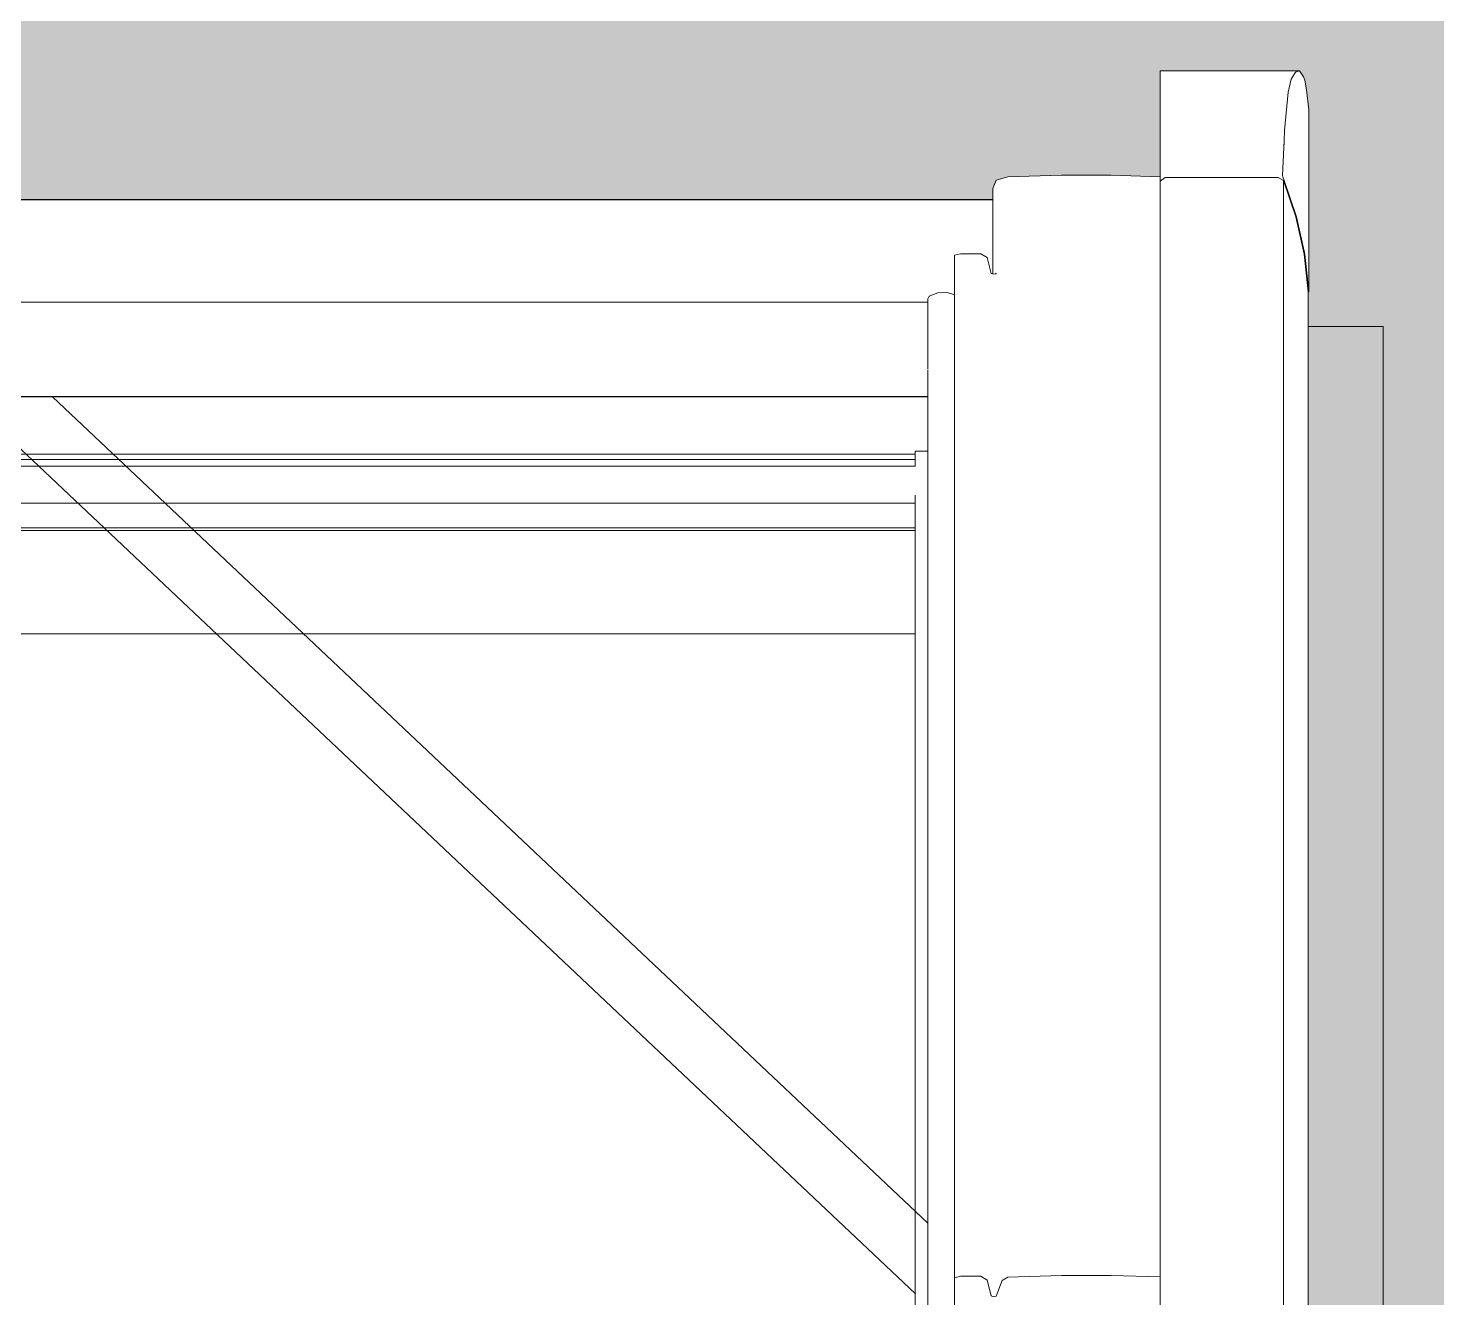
# Model space of a CAD drawing. Header units: metres. Extents: x -208 to 1512, y -277 to 123.
# Drawn here: x 17.5298 to 17.9894, y -2.5162 to -2.1019 of the extents above; entities that cross this region are included whole.
import ezdxf

# ---------------------------------------------------------------- set-up
doc = ezdxf.new("R2010")
doc.units = ezdxf.units.M
doc.header["$MEASUREMENT"] = 0
doc.linetypes.add('Wipeout_Contour', pattern=[1, 0, -1])
doc.layers.add('325 Dachfenster', color=7, linetype='Continuous')
doc.layers.add('330 Dachaufbau', color=7, linetype='Continuous')

# ---------------------------------------------------------------- blocks, each defined once
blk = doc.blocks.new('Dachfläche_22_4', base_point=(12.655, -4.6))
at = {"layer": '330 Dachaufbau', "linetype": 'Continuous', "lineweight": 0, "true_color": 0x000000}
h = blk.add_hatch(color=18, dxfattribs=at)
h.paths.add_polyline_path([(18.84003, -4.5), (18.83988, -4.54333), (18.83969, -4.6), (18.97043, -4.6), (18.98599, 0.07), (17.955, 0.07), (17.955, -0.77152), (16.205, -0.77152), (16.205, 0.07), (15.195, 0.07), (15.195, -0.4), (15.505, -0.4), (15.505, -0.73528), (12.655, -0.73528), (12.655, -4.5)])
h.paths.add_polyline_path([(17.93, -3.79873), (16.23, -3.79873), (16.23, -2.1975), (17.93, -2.1975)], flags=0)
h.paths.add_polyline_path([(14.99185, -2.1975), (14.99185, -3.79873), (13.29185, -3.79873), (13.29185, -2.1975)], flags=0)
at = {"color": 254, "linetype": 'Wipeout_Contour', "lineweight": 0, "ltscale": 68.932781}
blk.add_wipeout([(17.93, -2.22224), (17.93, -2.1975), (16.23, -2.1975), (16.23, -2.22224)], dxfattribs=at).dxf.layer = '330 Dachaufbau'
at = {"color": 254, "linetype": 'Wipeout_Contour', "lineweight": 0, "ltscale": 68.962485}
blk.add_wipeout([(17.93, -2.27528), (17.93, -2.2576), (16.23, -2.2576), (16.23, -2.27528)], dxfattribs=at).dxf.layer = '330 Dachaufbau'
at = {"layer": '330 Dachaufbau', "color": 7, "linetype": 'Continuous', "lineweight": 18, "flags": 128}
for points in [[(17.93, -2.1975), (16.23, -2.1975)], [(16.23, -2.27528), (17.93, -2.27528)]]:
    blk.add_lwpolyline(points, dxfattribs=at)
at = {"color": 254, "linetype": 'Wipeout_Contour', "lineweight": 0, "ltscale": 68.948603}
blk.add_wipeout([(17.93, -2.2576), (17.93, -2.22224), (16.23, -2.22224), (16.23, -2.2576)], dxfattribs=at).dxf.layer = '330 Dachaufbau'
at = {"layer": '330 Dachaufbau', "color": 7, "linetype": 'Continuous', "lineweight": 18, "flags": 128}
blk.add_lwpolyline([(17.93, -3.79873), (17.93, -2.1975)], dxfattribs=at)
blk = doc.blocks.new('VELUX SlopeRoofBundle[16]_4')
at = {"color": 254, "linetype": 'Wipeout_Contour', "lineweight": 0, "ltscale": 72.239485}
blk.add_wipeout([(17.89905, -2.13533), (17.93968, -2.13533), (17.94089, -2.1228), (17.89905, -2.1228)], dxfattribs=at).dxf.layer = '325 Dachfenster'
at = {"color": 254, "linetype": 'Wipeout_Contour', "lineweight": 0, "ltscale": 53.393401}
blk.add_wipeout([(17.84555, -2.1515), (17.84455, -2.15426), (17.84556, -2.15159)], dxfattribs=at).dxf.layer = '325 Dachfenster'
at = {"color": 254, "linetype": 'Wipeout_Contour', "lineweight": 0, "ltscale": 141.33106}
blk.add_wipeout([(17.82335, -2.21235), (17.22035, -2.21235), (17.22035, -2.2132), (17.22045, -2.21347), (17.22045, -2.21425), (17.82325, -2.21425), (17.82325, -2.21347), (17.82335, -2.2132)], dxfattribs=at).dxf.layer = '325 Dachfenster'
at = {"color": 254, "linetype": 'Wipeout_Contour', "lineweight": 0, "ltscale": 70.681555}
blk.add_wipeout([(17.22045, -2.2221), (17.22045, -2.22217), (17.82325, -2.22217), (17.82325, -2.2221)], dxfattribs=at).dxf.layer = '325 Dachfenster'
at = {"color": 254, "linetype": 'Wipeout_Contour', "lineweight": 0, "ltscale": 72.117417}
blk.add_wipeout([(17.83205, -2.50968), (17.83205, -2.69331), (17.83395, -2.69331), (17.83395, -2.50919)], dxfattribs=at).dxf.layer = '325 Dachfenster'
at = {"color": 254, "linetype": 'Wipeout_Contour', "lineweight": 0, "ltscale": 72.163916}
blk.add_wipeout([(17.84395, -2.51562), (17.84395, -2.69331), (17.84475, -2.69331), (17.84475, -2.51591)], dxfattribs=at).dxf.layer = '325 Dachfenster'
at = {"color": 254, "linetype": 'Wipeout_Contour', "lineweight": 0, "ltscale": 70.676414}
blk.add_wipeout([(17.22035, -2.21235), (17.82335, -2.21235), (17.82335, -2.2115), (17.22035, -2.2115)], dxfattribs=at).dxf.layer = '325 Dachfenster'
at = {"color": 254, "linetype": 'Wipeout_Contour', "lineweight": 0, "ltscale": 70.680858}
blk.add_wipeout([(17.22045, -2.21934), (17.22045, -2.2221), (17.82325, -2.2221), (17.82325, -2.21934)], dxfattribs=at).dxf.layer = '325 Dachfenster'
at = {"color": 254, "linetype": 'Wipeout_Contour', "lineweight": 0, "ltscale": 72.167034}
blk.add_wipeout([(17.84475, -2.51591), (17.84475, -2.69331), (17.84555, -2.69331), (17.84555, -2.51569)], dxfattribs=at).dxf.layer = '325 Dachfenster'
at = {"color": 254, "linetype": 'Wipeout_Contour', "lineweight": 0, "ltscale": 70.67497}
blk.add_wipeout([(17.22035, -2.20648), (17.22035, -2.2115), (17.82335, -2.2115), (17.82335, -2.20648)], dxfattribs=at).dxf.layer = '325 Dachfenster'
at = {"color": 254, "linetype": 'Wipeout_Contour', "lineweight": 0, "ltscale": 70.677855}
blk.add_wipeout([(17.22045, -2.21531), (17.82325, -2.21531), (17.82325, -2.21425), (17.22045, -2.21425)], dxfattribs=at).dxf.layer = '325 Dachfenster'
at = {"color": 254, "linetype": 'Wipeout_Contour', "lineweight": 0, "ltscale": 72.162262}
blk.add_wipeout([(17.84265, -2.51046), (17.84265, -2.69331), (17.84395, -2.69331), (17.84395, -2.51562)], dxfattribs=at).dxf.layer = '325 Dachfenster'
at = {"color": 254, "linetype": 'Wipeout_Contour', "lineweight": 0, "ltscale": 70.678279}
blk.add_wipeout([(17.22045, -2.21595), (17.82325, -2.21595), (17.82325, -2.21531), (17.22045, -2.21531)], dxfattribs=at).dxf.layer = '325 Dachfenster'
at = {"color": 254, "linetype": 'Wipeout_Contour', "lineweight": 0, "ltscale": 72.133896}
blk.add_wipeout([(17.83395, -2.50919), (17.83395, -2.69331), (17.84055, -2.69331), (17.84055, -2.50919)], dxfattribs=at).dxf.layer = '325 Dachfenster'
at = {"color": 254, "linetype": 'Wipeout_Contour', "lineweight": 0, "ltscale": 72.174952}
blk.add_wipeout([(17.84555, -2.51569), (17.84555, -2.69331), (17.84755, -2.69331), (17.84755, -2.51053)], dxfattribs=at).dxf.layer = '325 Dachfenster'
at = {"color": 254, "linetype": 'Wipeout_Contour', "lineweight": 0, "ltscale": 70.679485}
blk.add_wipeout([(17.22045, -2.21934), (17.82325, -2.21934), (17.82325, -2.21666), (17.22045, -2.21666)], dxfattribs=at).dxf.layer = '325 Dachfenster'
at = {"color": 254, "linetype": 'Wipeout_Contour', "lineweight": 0, "ltscale": 72.152078}
blk.add_wipeout([(17.84055, -2.50919), (17.84055, -2.69331), (17.84265, -2.69331), (17.84265, -2.51046)], dxfattribs=at).dxf.layer = '325 Dachfenster'
at = {"color": 254, "linetype": 'Wipeout_Contour', "lineweight": 0, "ltscale": 72.179047}
blk.add_wipeout([(17.84755, -2.51053), (17.84755, -2.69331), (17.84935, -2.69331), (17.84935, -2.50947)], dxfattribs=at).dxf.layer = '325 Dachfenster'
at = {"color": 254, "linetype": 'Wipeout_Contour', "lineweight": 0, "ltscale": 72.026353}
blk.add_wipeout([(17.84475, -2.18222), (17.84395, -2.18194), (17.84395, -2.51562), (17.84475, -2.51591)], dxfattribs=at).dxf.layer = '325 Dachfenster'
at = {"color": 254, "linetype": 'Wipeout_Contour', "lineweight": 0, "ltscale": 70.678619}
blk.add_wipeout([(17.22045, -2.21666), (17.82325, -2.21666), (17.82325, -2.21595), (17.22045, -2.21595)], dxfattribs=at).dxf.layer = '325 Dachfenster'
at = {"color": 254, "linetype": 'Wipeout_Contour', "lineweight": 0, "ltscale": 72.217022}
blk.add_wipeout([(17.84935, -2.50947), (17.84935, -2.69331), (17.86695, -2.69331), (17.86695, -2.50891)], dxfattribs=at).dxf.layer = '325 Dachfenster'
at = {"color": 254, "linetype": 'Wipeout_Contour', "lineweight": 0, "ltscale": 107.132048}
blk.add_wipeout([(17.84475, -2.18222), (17.84475, -2.51591), (17.84555, -2.51569), (17.84555, -2.18197), (17.84545, -2.182), (17.84545, -2.18204)], dxfattribs=at).dxf.layer = '325 Dachfenster'
at = {"color": 254, "linetype": 'Wipeout_Contour', "lineweight": 0, "ltscale": 72.283451}
blk.add_wipeout([(17.86695, -2.50891), (17.86695, -2.69331), (17.88315, -2.69331), (17.88315, -2.50891)], dxfattribs=at).dxf.layer = '325 Dachfenster'
at = {"color": 254, "linetype": 'Wipeout_Contour', "lineweight": 0, "ltscale": 72.020096}
blk.add_wipeout([(17.84395, -2.18194), (17.84265, -2.17678), (17.84265, -2.51046), (17.84395, -2.51562)], dxfattribs=at).dxf.layer = '325 Dachfenster'
at = {"color": 254, "linetype": 'Wipeout_Contour', "lineweight": 0, "ltscale": 107.654231}
blk.add_wipeout([(17.88315, -2.69331), (17.89905, -2.69331), (17.89905, -2.67954), (17.89905, -2.63963), (17.89905, -2.50942), (17.88315, -2.50891)], dxfattribs=at).dxf.layer = '325 Dachfenster'
at = {"color": 254, "linetype": 'Wipeout_Contour', "lineweight": 0, "ltscale": 71.994851}
blk.add_wipeout([(17.83395, -2.1755), (17.83395, -2.50919), (17.84055, -2.50919), (17.84055, -2.1755)], dxfattribs=at).dxf.layer = '325 Dachfenster'
at = {"color": 254, "linetype": 'Wipeout_Contour', "lineweight": 0, "ltscale": 72.032797}
blk.add_wipeout([(17.84755, -2.17681), (17.84555, -2.18197), (17.84555, -2.51569), (17.84755, -2.51053)], dxfattribs=at).dxf.layer = '325 Dachfenster'
at = {"color": 254, "linetype": 'Wipeout_Contour', "lineweight": 0, "ltscale": 72.20829}
blk.add_wipeout([(17.88315, -2.50891), (17.89905, -2.50942), (17.89905, -2.1757), (17.88315, -2.17519)], dxfattribs=at).dxf.layer = '325 Dachfenster'
at = {"layer": '325 Dachfenster', "linetype": 'Continuous', "lineweight": 0, "flags": 128}
for points in [[(17.84395, -2.51562), (17.84475, -2.51591)], [(17.84475, -2.51591), (17.84555, -2.51569)]]:
    blk.add_lwpolyline(points, dxfattribs=at)
at = {"color": 254, "linetype": 'Wipeout_Contour', "lineweight": 0, "ltscale": 71.978011}
blk.add_wipeout([(17.83205, -2.176), (17.83205, -2.50968), (17.83395, -2.50919), (17.83395, -2.1755)], dxfattribs=at).dxf.layer = '325 Dachfenster'
at = {"color": 254, "linetype": 'Wipeout_Contour', "lineweight": 0, "ltscale": 72.012226}
blk.add_wipeout([(17.84055, -2.1755), (17.84055, -2.50919), (17.84265, -2.51046), (17.84265, -2.17678)], dxfattribs=at).dxf.layer = '325 Dachfenster'
at = {"color": 254, "linetype": 'Wipeout_Contour', "lineweight": 0, "ltscale": 72.077666}
blk.add_wipeout([(17.84935, -2.17575), (17.84935, -2.50947), (17.86695, -2.50891), (17.86695, -2.17519)], dxfattribs=at).dxf.layer = '325 Dachfenster'
at = {"layer": '325 Dachfenster', "linetype": 'Continuous', "lineweight": 0, "flags": 128}
for points in [[(17.84055, -2.50919), (17.84265, -2.51046)], [(17.84265, -2.51046), (17.84395, -2.51562)]]:
    blk.add_lwpolyline(points, dxfattribs=at)
at = {"color": 254, "linetype": 'Wipeout_Contour', "lineweight": 0, "ltscale": 72.039434}
blk.add_wipeout([(17.84755, -2.17681), (17.84755, -2.51053), (17.84935, -2.50947), (17.84935, -2.17575)], dxfattribs=at).dxf.layer = '325 Dachfenster'
at = {"color": 254, "linetype": 'Wipeout_Contour', "lineweight": 0, "ltscale": 72.144608}
blk.add_wipeout([(17.86695, -2.17519), (17.86695, -2.50891), (17.88315, -2.50891), (17.88315, -2.17519)], dxfattribs=at).dxf.layer = '325 Dachfenster'
at = {"color": 254, "linetype": 'Wipeout_Contour', "lineweight": 0, "ltscale": 247.454942}
blk.add_wipeout([(17.21165, -2.18441), (17.21165, -2.18898), (17.21405, -2.18816), (17.21715, -2.18823), (17.21995, -2.18936), (17.22045, -2.19021), (17.22045, -2.19134), (17.82325, -2.19134), (17.82325, -2.19021), (17.82375, -2.18936), (17.82655, -2.18823), (17.82965, -2.18816), (17.83205, -2.18898), (17.83205, -2.18441)], dxfattribs=at).dxf.layer = '325 Dachfenster'
at = {"layer": '325 Dachfenster', "linetype": 'Continuous', "lineweight": 0, "flags": 128}
for points in [[(17.84555, -2.51569), (17.84755, -2.51053)], [(17.84755, -2.51053), (17.84935, -2.50947)]]:
    blk.add_lwpolyline(points, dxfattribs=at)
at = {"color": 254, "linetype": 'Wipeout_Contour', "lineweight": 0, "ltscale": 125.725609}
blk.add_wipeout([(17.84455, -2.18215), (17.84475, -2.18222), (17.84545, -2.18204), (17.84545, -2.182), (17.84553, -2.18198), (17.84555, -2.1819), (17.84455, -2.15426)], dxfattribs=at).dxf.layer = '325 Dachfenster'
at = {"color": 254, "linetype": 'Wipeout_Contour', "lineweight": 0, "ltscale": 70.668939}
blk.add_wipeout([(17.22035, -2.20216), (17.82335, -2.20216), (17.82335, -2.19156), (17.22035, -2.19156)], dxfattribs=at).dxf.layer = '325 Dachfenster'
at = {"color": 254, "linetype": 'Wipeout_Contour', "lineweight": 0, "ltscale": 72.027312}
blk.add_wipeout([(17.83205, -2.18898), (17.82965, -2.18816), (17.82965, -2.69331), (17.83205, -2.69331)], dxfattribs=at).dxf.layer = '325 Dachfenster'
at = {"layer": '325 Dachfenster', "linetype": 'Continuous', "lineweight": 0, "flags": 128}
blk.add_lwpolyline([(17.83205, -2.50968), (17.83395, -2.50919), (17.84055, -2.50919)], dxfattribs=at)
at = {"color": 254, "linetype": 'Wipeout_Contour', "lineweight": 0, "ltscale": 72.250172}
blk.add_wipeout([(17.84556, -2.15159), (17.84455, -2.15426), (17.84555, -2.1819), (17.84755, -2.17681)], dxfattribs=at).dxf.layer = '325 Dachfenster'
at = {"color": 254, "linetype": 'Wipeout_Contour', "lineweight": 0, "ltscale": 70.666164}
blk.add_wipeout([(17.22035, -2.19156), (17.82335, -2.19156), (17.82335, -2.19134), (17.22035, -2.19134)], dxfattribs=at).dxf.layer = '325 Dachfenster'
at = {"color": 254, "linetype": 'Wipeout_Contour', "lineweight": 0, "ltscale": 70.672624}
blk.add_wipeout([(17.22035, -2.20648), (17.82335, -2.20648), (17.82335, -2.20216), (17.22035, -2.20216)], dxfattribs=at).dxf.layer = '325 Dachfenster'
at = {"color": 254, "linetype": 'Wipeout_Contour', "lineweight": 0, "ltscale": 53.404366}
blk.add_wipeout([(17.84555, -2.1515), (17.84935, -2.17575), (17.84935, -2.15044)], dxfattribs=at).dxf.layer = '325 Dachfenster'
at = {"color": 254, "linetype": 'Wipeout_Contour', "lineweight": 0, "ltscale": 145.219972}
blk.add_wipeout([(17.82325, -2.21347), (17.82325, -2.69331), (17.82375, -2.69331), (17.82375, -2.18936), (17.82325, -2.19021), (17.82325, -2.19134), (17.82335, -2.19134), (17.82335, -2.2132)], dxfattribs=at).dxf.layer = '325 Dachfenster'
at = {"color": 254, "linetype": 'Wipeout_Contour', "lineweight": 0, "ltscale": 53.987663}
blk.add_wipeout([(17.84555, -2.1515), (17.84755, -2.17681), (17.84935, -2.17575)], dxfattribs=at).dxf.layer = '325 Dachfenster'
at = {"color": 254, "linetype": 'Wipeout_Contour', "lineweight": 0, "ltscale": 72.004846}
blk.add_wipeout([(17.82375, -2.69331), (17.82655, -2.69331), (17.82655, -2.18823), (17.82375, -2.18936)], dxfattribs=at).dxf.layer = '325 Dachfenster'
at = {"layer": '325 Dachfenster', "linetype": 'Continuous', "lineweight": 0, "flags": 128}
for points in [[(17.84455, -2.15426), (17.84555, -2.1515)], [(17.22035, -2.19134), (17.82335, -2.19134)], [(17.82325, -2.19021), (17.82375, -2.18936)], [(17.82325, -2.19021), (17.82325, -2.19134)], [(17.82335, -2.19156), (17.82335, -2.19134)], [(17.82335, -2.2132), (17.82335, -2.21235), (17.82335, -2.2115), (17.82335, -2.20648), (17.82335, -2.20216), (17.82335, -2.19156)]]:
    blk.add_lwpolyline(points, dxfattribs=at)
at = {"color": 254, "linetype": 'Wipeout_Contour', "lineweight": 0, "ltscale": 71.98138}
blk.add_wipeout([(17.86695, -2.14987), (17.84935, -2.15044), (17.84935, -2.17575), (17.86695, -2.17519)], dxfattribs=at).dxf.layer = '325 Dachfenster'
at = {"color": 254, "linetype": 'Wipeout_Contour', "lineweight": 0, "ltscale": 70.652912}
blk.add_wipeout([(17.19915, -2.1579), (17.19915, -2.16985), (17.84455, -2.16985), (17.84455, -2.1579)], dxfattribs=at).dxf.layer = '325 Dachfenster'
at = {"color": 254, "linetype": 'Wipeout_Contour', "lineweight": 0, "ltscale": 72.016174}
blk.add_wipeout([(17.82655, -2.18823), (17.82655, -2.69331), (17.82965, -2.69331), (17.82965, -2.18816)], dxfattribs=at).dxf.layer = '325 Dachfenster'
at = {"color": 254, "linetype": 'Wipeout_Contour', "lineweight": 0, "ltscale": 141.683538}
blk.add_wipeout([(17.22045, -2.49183), (17.22045, -2.51658), (17.40759, -2.69331), (17.63611, -2.69331), (17.82325, -2.51658), (17.82325, -2.49183), (17.53773, -2.22217), (17.50598, -2.22217)], dxfattribs=at).dxf.layer = '325 Dachfenster'
at = {"layer": '325 Dachfenster', "linetype": 'Continuous', "lineweight": 0, "flags": 128}
for points in [[(17.82375, -2.18936), (17.82655, -2.18823)], [(17.82655, -2.18823), (17.82965, -2.18816)], [(17.82965, -2.18816), (17.83205, -2.18898)]]:
    blk.add_lwpolyline(points, dxfattribs=at)
at = {"color": 254, "linetype": 'Wipeout_Contour', "lineweight": 0, "ltscale": 72.049637}
blk.add_wipeout([(17.86695, -2.14987), (17.86695, -2.17519), (17.88315, -2.17519), (17.88315, -2.14987)], dxfattribs=at).dxf.layer = '325 Dachfenster'
at = {"color": 254, "linetype": 'Wipeout_Contour', "lineweight": 0, "ltscale": 70.649872}
blk.add_wipeout([(17.84455, -2.15783), (17.19915, -2.15783), (17.19915, -2.1579), (17.84455, -2.1579)], dxfattribs=at).dxf.layer = '325 Dachfenster'
at = {"color": 254, "linetype": 'Wipeout_Contour', "lineweight": 0, "ltscale": 282.640776}
blk.add_wipeout([(17.84455, -2.16985), (17.19915, -2.16985), (17.19915, -2.18215), (17.19975, -2.18194), (17.20105, -2.17678), (17.20315, -2.1755), (17.20975, -2.1755), (17.21165, -2.176), (17.21165, -2.18441), (17.83205, -2.18441), (17.83205, -2.176), (17.83395, -2.1755), (17.84055, -2.1755), (17.84265, -2.17678), (17.84395, -2.18194), (17.84455, -2.18215)], dxfattribs=at).dxf.layer = '325 Dachfenster'
at = {"color": 254, "linetype": 'Wipeout_Contour', "lineweight": 0, "ltscale": 53.095218}
blk.add_wipeout([(17.53773, -2.22217), (17.82325, -2.49183), (17.82325, -2.22217)], dxfattribs=at).dxf.layer = '325 Dachfenster'
at = {"layer": '325 Dachfenster', "linetype": 'Continuous', "lineweight": 0, "flags": 128}
for points in [[(17.19915, -2.15783), (17.84455, -2.15783)], [(17.83205, -2.176), (17.83395, -2.1755), (17.84055, -2.1755)], [(17.83205, -2.176), (17.83205, -2.50968), (17.83205, -2.69331)], [(17.84055, -2.1755), (17.84265, -2.17678)], [(17.82325, -2.21347), (17.82325, -2.69331)], [(17.22045, -2.2221), (17.82325, -2.2221)], [(17.22045, -2.22217), (17.82325, -2.22217)], [(17.53773, -2.22217), (17.82325, -2.49183)], [(17.52185, -2.23405), (17.53331, -2.24487), (17.54304, -2.25406), (17.81929, -2.51496)], [(17.22455, -2.24098), (17.81915, -2.24098)], [(17.81935, -2.23992), (17.81915, -2.24013)], [(17.81915, -2.24013), (17.81915, -2.24487)], [(17.82325, -2.23992), (17.81935, -2.23992)], [(17.22442, -2.24487), (17.81929, -2.24487)], [(17.22455, -2.24268), (17.81915, -2.24268)], [(17.81915, -2.25435), (17.81915, -2.69331)], [(17.22455, -2.25689), (17.81915, -2.25689)], [(17.22455, -2.26502), (17.81915, -2.26502)], [(17.22455, -2.2658), (17.81915, -2.2658)], [(17.22455, -2.29953), (17.81915, -2.29953)]]:
    blk.add_lwpolyline(points, dxfattribs=at)
at = {"color": 254, "linetype": 'Wipeout_Contour', "lineweight": 0, "ltscale": 72.112531}
blk.add_wipeout([(17.88315, -2.17519), (17.89905, -2.1757), (17.89905, -2.15039), (17.88315, -2.14987)], dxfattribs=at).dxf.layer = '325 Dachfenster'
at = {"color": 254, "linetype": 'Wipeout_Contour', "lineweight": 0, "ltscale": 73.019722}
blk.add_wipeout([(17.84555, -2.1819), (17.84553, -2.18198), (17.84555, -2.18197), (17.84755, -2.17681)], dxfattribs=at).dxf.layer = '325 Dachfenster'
at = {"layer": '325 Dachfenster', "linetype": 'Continuous', "lineweight": 0, "flags": 128}
for points in [[(17.84455, -2.18215), (17.84455, -2.15426)], [(17.84265, -2.17678), (17.84395, -2.18194)], [(17.84395, -2.18194), (17.84475, -2.18222)], [(17.84475, -2.18222), (17.84545, -2.18204)], [(17.84545, -2.18204), (17.84545, -2.182)], [(17.84553, -2.18198), (17.84555, -2.1819)]]:
    blk.add_lwpolyline(points, dxfattribs=at)
at = {"color": 254, "linetype": 'Wipeout_Contour', "lineweight": 0, "ltscale": 249.689196}
blk.add_wipeout([(17.89905, -2.15046), (17.89905, -2.15186), (17.90075, -2.15061), (17.93755, -2.15061), (17.93935, -2.15157), (17.94335, -2.16352), (17.94605, -2.17569), (17.94735, -2.18793), (17.94735, -2.18808), (17.94755, -2.18793), (17.94625, -2.17569), (17.94355, -2.16352), (17.93955, -2.15157), (17.93913, -2.15046)], dxfattribs=at).dxf.layer = '325 Dachfenster'
at = {"color": 254, "linetype": 'Wipeout_Contour', "lineweight": 0, "ltscale": 144.569553}
blk.add_wipeout([(17.93955, -2.15157), (17.94355, -2.16352), (17.94355, -2.11619), (17.94326, -2.11624), (17.94185, -2.11859), (17.94089, -2.1228), (17.93968, -2.13533), (17.93955, -2.13852)], dxfattribs=at).dxf.layer = '325 Dachfenster'
at = {"color": 254, "linetype": 'Wipeout_Contour', "lineweight": 0, "ltscale": 72.241349}
blk.add_wipeout([(17.89905, -2.11859), (17.94185, -2.11859), (17.94326, -2.11624), (17.89905, -2.11624)], dxfattribs=at).dxf.layer = '325 Dachfenster'
at = {"color": 254, "linetype": 'Wipeout_Contour', "lineweight": 0, "ltscale": 89.77204}
blk.add_wipeout([(17.93968, -2.13533), (17.89905, -2.13533), (17.89905, -2.15004), (17.93905, -2.15004), (17.93955, -2.13852)], dxfattribs=at).dxf.layer = '325 Dachfenster'
at = {"color": 254, "linetype": 'Wipeout_Contour', "lineweight": 0, "ltscale": 72.231304}
blk.add_wipeout([(17.89905, -2.11859), (17.89905, -2.1228), (17.94089, -2.1228), (17.94185, -2.11859)], dxfattribs=at).dxf.layer = '325 Dachfenster'
at = {"color": 254, "linetype": 'Wipeout_Contour', "lineweight": 0, "ltscale": 72.220574}
blk.add_wipeout([(17.89905, -2.15046), (17.93913, -2.15046), (17.93905, -2.15004), (17.89905, -2.15004)], dxfattribs=at).dxf.layer = '325 Dachfenster'
at = {"color": 254, "linetype": 'Wipeout_Contour', "lineweight": 0, "ltscale": 108.110719}
blk.add_wipeout([(17.94355, -2.16352), (17.94625, -2.17569), (17.94625, -2.11886), (17.94586, -2.11774), (17.94455, -2.11589), (17.94355, -2.11619)], dxfattribs=at).dxf.layer = '325 Dachfenster'
at = {"color": 254, "linetype": 'Wipeout_Contour', "lineweight": 0, "ltscale": 72.219655}
blk.add_wipeout([(17.93905, -2.15004), (17.93913, -2.15046), (17.93955, -2.15157), (17.93955, -2.13852)], dxfattribs=at).dxf.layer = '325 Dachfenster'
at = {"color": 254, "linetype": 'Wipeout_Contour', "lineweight": 0, "ltscale": 89.876791}
blk.add_wipeout([(17.89905, -2.11624), (17.94326, -2.11624), (17.94355, -2.11619), (17.94455, -2.11589), (17.89905, -2.11589)], dxfattribs=at).dxf.layer = '325 Dachfenster'
at = {"color": 254, "linetype": 'Wipeout_Contour', "lineweight": 0, "ltscale": 90.433841}
blk.add_wipeout([(17.94679, -2.12203), (17.94625, -2.11886), (17.94625, -2.17569), (17.94755, -2.18793), (17.94755, -2.12852)], dxfattribs=at).dxf.layer = '325 Dachfenster'
at = {"color": 254, "linetype": 'Wipeout_Contour', "lineweight": 0, "ltscale": 72.377218}
blk.add_wipeout([(17.93755, -2.15061), (17.90075, -2.15061), (17.90075, -2.72249), (17.93755, -2.72249)], dxfattribs=at).dxf.layer = '325 Dachfenster'
at = {"layer": '325 Dachfenster', "linetype": 'Continuous', "lineweight": 0, "flags": 128}
blk.add_lwpolyline([(17.94455, -2.11589), (17.89905, -2.11589)], dxfattribs=at)
at = {"color": 254, "linetype": 'Wipeout_Contour', "lineweight": 0, "ltscale": 72.301081}
blk.add_wipeout([(17.89905, -2.15186), (17.89905, -2.72249), (17.90075, -2.72249), (17.90075, -2.15061)], dxfattribs=at).dxf.layer = '325 Dachfenster'
at = {"color": 254, "linetype": 'Wipeout_Contour', "lineweight": 0, "ltscale": 108.241246}
blk.add_wipeout([(17.93755, -2.15061), (17.93755, -2.72249), (17.93902, -2.72249), (17.9391, -2.72258), (17.93935, -2.72323), (17.93935, -2.15157)], dxfattribs=at).dxf.layer = '325 Dachfenster'
at = {"color": 254, "linetype": 'Wipeout_Contour', "lineweight": 0, "ltscale": 91.077409}
blk.add_wipeout([(17.94605, -2.17569), (17.94605, -2.74698), (17.94625, -2.74788), (17.94735, -2.75824), (17.94735, -2.18793)], dxfattribs=at).dxf.layer = '325 Dachfenster'
at = {"layer": '325 Dachfenster', "linetype": 'Continuous', "lineweight": 0, "flags": 128}
for points in [[(17.89905, -2.15004), (17.89905, -2.13533), (17.89905, -2.1228), (17.89905, -2.11859), (17.89905, -2.11624), (17.89905, -2.11589)], [(17.84555, -2.1515), (17.84935, -2.15044), (17.86695, -2.14987), (17.88315, -2.14987), (17.89905, -2.15039)], [(17.89905, -2.15046), (17.89905, -2.15004)], [(17.89905, -2.15186), (17.89905, -2.15046)], [(17.90075, -2.15061), (17.89905, -2.15186)], [(17.89905, -2.15186), (17.89905, -2.72249)], [(17.84935, -2.50947), (17.86695, -2.50891), (17.88315, -2.50891), (17.89905, -2.50942)]]:
    blk.add_lwpolyline(points, dxfattribs=at)
at = {"color": 254, "linetype": 'Wipeout_Contour', "lineweight": 0, "ltscale": 91.134305}
blk.add_wipeout([(17.93935, -2.15157), (17.93935, -2.72323), (17.93955, -2.72376), (17.94335, -2.73511), (17.94335, -2.16352)], dxfattribs=at).dxf.layer = '325 Dachfenster'
at = {"layer": '325 Dachfenster', "linetype": 'Continuous', "lineweight": 0, "flags": 128}
for points in [[(17.93905, -2.15004), (17.93955, -2.13852), (17.93968, -2.13533), (17.94089, -2.1228), (17.94185, -2.11859), (17.94326, -2.11624), (17.94355, -2.11619), (17.94455, -2.11589), (17.94586, -2.11774), (17.94625, -2.11886), (17.94679, -2.12203), (17.94755, -2.12852)], [(17.93755, -2.15061), (17.90075, -2.15061)], [(17.93935, -2.15157), (17.93755, -2.15061)], [(17.93905, -2.15004), (17.93913, -2.15046)], [(17.93935, -2.15157), (17.93935, -2.72323)]]:
    blk.add_lwpolyline(points, dxfattribs=at)
at = {"color": 254, "linetype": 'Wipeout_Contour', "lineweight": 0, "ltscale": 91.136396}
blk.add_wipeout([(17.94605, -2.17569), (17.94335, -2.16352), (17.94335, -2.73511), (17.94355, -2.73571), (17.94605, -2.74698)], dxfattribs=at).dxf.layer = '325 Dachfenster'
at = {"layer": '325 Dachfenster', "linetype": 'Continuous', "lineweight": 0, "flags": 128}
for points in [[(17.94755, -2.18793), (17.94755, -2.12852)], [(17.94755, -2.18793), (17.94625, -2.17569), (17.94355, -2.16352), (17.93955, -2.15157), (17.93913, -2.15046)], [(17.94735, -2.18793), (17.94605, -2.17569), (17.94335, -2.16352), (17.93935, -2.15157)], [(17.94735, -2.18793), (17.94735, -2.75824)], [(17.94735, -2.18808), (17.94755, -2.18793)]]:
    blk.add_lwpolyline(points, dxfattribs=at)
blk = doc.blocks.new('Dachfläche_32_4', base_point=(17.97185, -2.19932))
at = {"layer": '325 Dachfenster', "color": 7, "linetype": 'Continuous', "lineweight": 13, "true_color": 0xf4f4f4, "flags": 128}
for points in [[(17.94735, -2.19932), (17.97185, -2.19932)], [(17.97185, -4.55782), (17.97185, -2.19932)], [(17.81915, -2.31926), (17.22455, -2.31926)], [(17.22455, -2.3636), (17.81915, -2.3636)]]:
    blk.add_lwpolyline(points, dxfattribs=at)
at = {"layer": '325 Dachfenster', "linetype": 'Continuous', "lineweight": 0}
blk.add_blockref('VELUX SlopeRoofBundle[16]_4', (0, 0), dxfattribs=at)

msp = doc.modelspace()

# ---------------------------------------------------------------- block references
at = {"layer": '330 Dachaufbau', "color": 7, "linetype": 'Continuous', "lineweight": 18}
msp.add_blockref('Dachfläche_22_4', (12.655, -4.6), dxfattribs=at)

# ---------------------------------------------------------------- next in the draw order: block references
at = {"layer": '325 Dachfenster', "color": 7, "linetype": 'Continuous', "lineweight": 13, "true_color": 0xf4f4f4}
msp.add_blockref('Dachfläche_32_4', (17.97185, -2.19932), dxfattribs=at)

doc.saveas('drawing.dxf')
